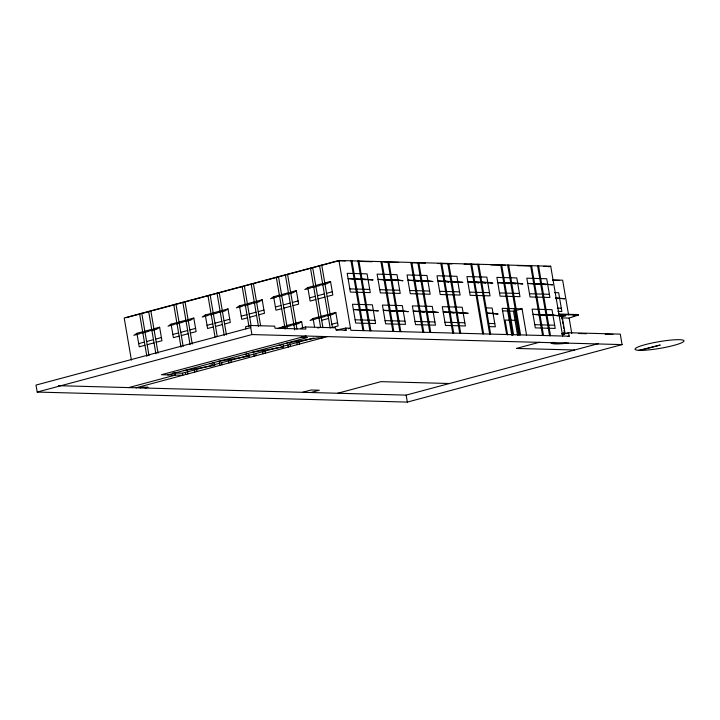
<?xml version="1.0" encoding="UTF-8"?>
<svg xmlns="http://www.w3.org/2000/svg" width="720" height="720" viewBox="0 0 720 720"><rect width="100%" height="100%" fill="white"/><g stroke="black" fill="none" stroke-linecap="round" stroke-linejoin="round"><path stroke-width="1.08" d="M136.917 333.315L133.866 335.313L139.599 333.783L142.65 331.776L136.917 333.315L139.23 346.815L144.963 345.285M144.837 331.191L141.786 333.198L148.662 331.353L151.722 329.355L144.837 331.191L141.777 313.272M159.633 327.231L156.582 329.238L150.849 330.768L153.9 328.77L159.633 327.231L161.946 340.74L156.213 342.27M179.019 322.047L175.968 324.045L182.844 322.2L185.895 320.202L179.019 322.047L175.95 304.119M193.815 318.078L190.764 320.085L185.031 321.624L188.082 319.617L193.815 318.078L196.119 331.587L190.386 333.117M205.281 315.009L202.23 317.016L207.963 315.477L211.014 313.479L205.281 315.009L207.585 328.518L213.318 326.979M227.988 308.934L222.255 310.464L219.204 312.471L224.937 310.932L227.988 308.934L230.301 322.434L224.568 323.973M239.454 305.856L236.403 307.863L242.136 306.324L245.187 304.326L239.454 305.856L241.767 319.365L247.5 317.826M262.17 299.781L259.119 301.779L253.386 303.318L256.437 301.311L262.17 299.781L264.483 313.281L258.75 314.82M296.352 290.628L293.301 292.635L287.568 294.165L290.619 292.158L296.352 290.628L298.656 304.128L292.923 305.667M315.729 285.435L312.678 287.442L319.563 285.597L322.614 283.599L315.729 285.435L312.669 267.516M330.525 281.475L324.792 283.014L321.741 285.012L327.474 283.482L330.525 281.475L332.838 294.984L327.105 296.514M277.398 328.644L284.661 326.106L279.693 328.626M301.635 321.561L298.584 323.568L292.851 325.098L295.902 323.1L301.635 321.561L302.706 327.798M313.101 318.492L310.05 320.49L315.783 318.96L318.834 316.953L313.101 318.492L314.523 326.799M335.817 312.408L332.766 314.415L327.033 315.945L330.084 313.947L335.817 312.408L338.121 325.917L332.388 327.447L324.972 284.04M561.528 317.88L569.133 318.087L578.358 315.036L578.277 314.568L558.711 314.037M562.644 336.033L550.71 266.22L338.931 260.478L124.2 317.979L131.4 360.09M126.162 317.691L140.409 313.875M141.435 313.605L151.659 310.869M152.703 310.59L218.997 292.833M220.014 292.563L242.946 286.425M243.972 286.146L310.266 268.398M311.31 268.119L338.607 260.811L345.348 260.991M138.681 343.629L144.414 342.09M146.601 341.505L153.477 339.66M155.664 339.075L161.397 337.545M172.863 334.476L178.596 332.937M180.783 332.352L187.659 330.516M189.846 329.931L195.579 328.392M207.045 325.323L212.778 323.784M214.956 323.199L221.841 321.363M224.019 320.778L229.752 319.239M241.218 316.17L246.951 314.64M249.138 314.055L256.014 312.21M258.201 311.625L263.934 310.086M275.4 307.017L281.133 305.487M283.32 304.902L290.196 303.057M292.383 302.472L298.116 300.942M309.582 297.873L315.306 296.334M317.493 295.749L324.378 293.904M326.556 293.319L332.289 291.789M147.15 344.7L154.026 342.855M179.145 336.132L173.412 337.671L171.279 325.197M181.323 335.547L188.208 333.702M215.505 326.394L222.381 324.558M249.687 317.241L256.563 315.405M281.682 308.682L275.949 310.212L273.816 297.738M283.86 308.097L290.745 306.252M315.855 299.529L310.122 301.059L307.989 288.585M318.042 298.944L324.918 297.099M300.699 328.275L305.523 326.979L305.874 329.076L275.031 328.239L274.671 326.151L250.371 325.485L245.556 326.781L245.916 328.878M250.731 327.582L36 385.083L37.197 392.067L407.349 402.093L622.08 344.601L620.289 334.125L568.602 332.721L564.633 333.603A26.271 3.564 -9.7 0 0 562.158 334.215M37.197 392.067L251.928 334.566L622.08 344.601M321.687 320.292L328.572 318.456M317.736 328.032L320.598 327.267L310.482 268.101M331.848 324.252L337.581 322.722M548.559 266.796L550.71 266.22M306.135 335.97L161.424 374.724L182.781 375.3L182.421 373.203L172.827 372.942M167.85 374.895L307.485 337.509L301.059 337.338M336.474 330.048L345.807 328.077L350.505 328.203L348.354 328.779M128.664 387.594L175.32 375.102L174.96 373.005M182.421 373.203L211.185 365.508M214.308 364.671L246.402 356.076M248.49 355.518L278.496 347.481M283.716 346.086L313.722 338.049M136.134 387.792L327.546 336.537M140.238 387.9L143.109 387.135L148.041 387.27L145.17 388.035M501.651 264.888L513.585 334.71L512.712 334.944L511.749 334.917L507.276 308.718L508.149 308.484M509.103 308.511L507.276 308.718M515.133 308.673L514.26 308.907L518.733 335.106L519.606 334.872L507.672 265.05M502.416 310.86L513.468 311.166L522.063 308.862L526.545 335.061M560.358 316.368L565.569 314.973L565.686 315.684L561.726 316.566L562.266 319.761M561.726 316.566L562.158 316.449L565.074 333.486L561.663 333.522M573.102 315.954L578.277 314.568M511.749 334.917L512.631 334.683L500.697 264.861M302.535 392.301L311.13 389.997L319.347 390.222L310.752 392.526M337.653 393.255L380.988 381.645L449.496 383.508M539.568 342.216L516.348 348.435L574.587 350.01M58.329 385.686L406.152 395.109L598.32 343.656M638.937 350.316L660.222 345.042L640.359 350.352M565.569 333.711L567.792 333.207M567.846 336.501L569.196 336.213L568.602 332.721M286.731 343.071L317.907 337.788L322.416 337.914M252.333 352.278L283.509 347.004L283.149 344.907L281.466 344.214M217.935 361.485L249.111 356.211L248.751 354.114L246.222 353.079M183.537 370.692L214.713 365.418L214.353 363.321L212.67 362.637M344.178 330.435L346.167 330.174L345.807 328.077M566.154 342.981L564.03 343.188A23.166 3.141 -9.7 0 1 553.068 342.234M568.44 343.098L566.244 343.305A25.317 3.438 -9.7 0 1 550.944 342.585M357.786 261.333L372.087 261.72M383.751 262.035L398.727 262.44M410.679 262.764L425.367 263.16M437.463 263.493L452.007 263.88M464.103 264.213L477.549 264.573M490.743 264.933L505.521 265.329M517.383 265.653L530.442 266.004M543.6 266.364L548.748 266.508M353.16 273.492L347.184 273.33L350.388 292.077L356.364 292.239M354.114 273.519L360.144 273.681M361.098 273.708L367.074 273.87L370.278 292.617L364.302 292.455M383.103 274.302L377.118 274.14L380.322 292.887L386.307 293.049M384.057 274.329L390.087 274.491M391.041 274.518L397.017 274.68L400.221 293.427L394.245 293.265M413.037 275.112L407.061 274.95L410.265 293.697L416.241 293.859M414 275.139L420.021 275.301M420.984 275.328L426.96 275.49L430.164 294.237L424.188 294.075M442.98 275.931L437.004 275.769L440.208 294.507L446.184 294.669M443.934 275.949L449.964 276.12M450.918 276.138L456.903 276.3L460.107 295.047L454.122 294.885M472.923 276.741L466.938 276.579L470.142 295.317L476.127 295.479M473.877 276.768L479.907 276.93M480.861 276.957L486.837 277.119L490.041 295.857L484.065 295.695M502.857 277.551L496.881 277.389L500.085 296.136L506.061 296.298M503.82 277.578L509.841 277.74M510.804 277.767L516.78 277.929L519.984 296.676L514.008 296.514M532.8 278.361L526.824 278.199L530.028 296.946L536.004 297.108M533.754 278.388L539.784 278.55M540.738 278.577L546.723 278.739L549.927 297.486L543.942 297.324M552.726 279.927L562.653 280.197L568.584 314.892M552.456 280.26L559.656 280.449M355.014 278.757L373.086 279.936L361.998 278.946M451.818 281.385L462.915 282.366L444.834 281.196L455.976 282.177M541.638 283.815L552.735 284.796L534.654 283.626L545.796 284.616M359.172 279.558L348.075 278.568L366.156 279.747M554.679 292.599L558.657 292.707L561.861 311.454L557.883 311.346M349.839 288.882L355.815 289.044M356.778 289.071L362.799 289.233M363.762 289.26L369.738 289.422M379.782 289.692L385.758 289.854M386.712 289.881L392.742 290.043M393.696 290.07L399.672 290.232M409.716 290.502L415.701 290.664M416.655 290.691L422.685 290.853M423.639 290.88L429.615 291.042M439.659 291.312L445.635 291.474M446.598 291.501L452.619 291.663M453.582 291.69L459.558 291.852M469.602 292.131L475.578 292.293M476.532 292.311L482.562 292.482M483.516 292.5L489.501 292.662M499.545 292.941L505.521 293.103M506.475 293.13L512.505 293.292M513.459 293.319L519.435 293.481M529.479 293.751L535.455 293.913M536.418 293.94L542.439 294.102M543.402 294.129L549.378 294.291M357.318 292.266L363.348 292.428M387.261 293.076L393.291 293.238M417.204 293.886L423.225 294.048M447.138 294.696L453.168 294.858M477.081 295.506L483.111 295.668M507.024 296.316L513.045 296.487M536.958 297.135L542.988 297.297M555.57 297.846L564.669 298.773L555.624 298.116M555.732 298.53L557.739 298.584L555.687 298.251M557.334 308.151L561.321 308.259M358.452 304.425L352.467 304.263L355.671 323.01L361.656 323.172M359.406 304.452L365.427 304.614M366.39 304.641L372.366 304.803L375.57 323.55L369.594 323.388M388.386 305.235L382.41 305.073L385.614 323.82L391.59 323.982M389.34 305.262L395.37 305.424M396.324 305.451L402.309 305.613L405.513 324.36L399.528 324.198M418.329 306.054L412.353 305.892L415.557 324.63L421.533 324.792M419.283 306.072L425.313 306.243M426.267 306.261L432.243 306.423L435.447 325.17L429.471 325.008M448.272 306.864L442.287 306.702L445.491 325.44L451.476 325.602M449.226 306.891L455.247 307.053M456.21 307.08L462.186 307.242L465.39 325.98L459.414 325.818M486.144 307.89L492.129 308.052L495.333 326.79L489.348 326.628M522.063 308.862L502.173 308.322L506.646 334.521M538.092 309.294L532.107 309.132L535.311 327.879L541.296 328.041M539.046 309.321L545.076 309.483M546.03 309.51L552.006 309.672L555.21 328.419L549.234 328.257M558.792 314.505L578.358 315.036M559.017 314.793L565.569 314.973M367.281 309.879L378.378 310.869L360.297 309.69L371.439 310.68M457.101 312.318L468.198 313.299L450.117 312.129L461.259 313.11M559.143 315.513L565.686 315.684M559.188 316.368L562.158 316.449M515.034 320.328L505.089 320.058L507.636 334.962M355.131 319.815L361.107 319.977M362.061 320.004L368.091 320.166M369.045 320.193L375.021 320.355M385.065 320.625L391.05 320.787M392.004 320.814L398.025 320.976M398.988 321.003L404.964 321.165M415.008 321.435L420.984 321.597M421.947 321.624L427.968 321.786M428.922 321.813L434.907 321.975M444.951 322.254L450.927 322.416M451.881 322.434L457.911 322.605M458.865 322.623L464.841 322.785M488.808 323.442L494.784 323.604M534.771 324.684L540.747 324.846M541.701 324.873L547.731 325.035M548.685 325.062L554.661 325.224M362.61 323.199L368.631 323.361M392.553 324.009L398.574 324.171M422.487 324.819L428.517 324.981M452.43 325.629L458.451 325.791M542.25 328.068L548.28 328.23M578.799 333.504L586.512 333.711M605.223 334.224L612.936 334.431M562.104 333.405L565.074 333.486M305.523 326.979L335.574 327.798L335.934 329.895L346.167 330.174M569.196 336.213L350.865 330.3L338.931 260.478M278.964 345.15L283.509 347.004M244.566 354.357L249.111 356.211M210.168 363.564L214.713 365.418M569.133 318.087L571.77 333.495M562.635 321.894L562.995 324.018M563.364 326.151L563.724 328.284M564.093 330.408L564.633 333.603M563.463 332.757L563.823 334.881M538.569 265.887L550.503 335.709M537.615 265.869L549.549 335.682M531.585 265.698L543.519 335.52M530.631 265.671L542.565 335.493M508.635 265.077L520.569 334.899M513.468 311.166L517.581 335.232M478.692 264.267L490.626 334.089M477.738 264.24L489.672 334.062M471.708 264.078L483.642 333.891M470.754 264.051L482.688 333.873M448.749 263.457L460.683 333.27M447.795 263.43L459.729 333.243M441.765 263.268L453.699 333.081M440.811 263.241L452.745 333.054M418.815 262.647L430.749 332.46M417.852 262.62L429.786 332.433M411.831 262.458L423.765 332.271M410.868 262.431L422.802 332.244M388.872 261.837L400.806 331.65M387.918 261.81L399.852 331.623M406.152 395.109L407.349 402.093M381.888 261.648L393.822 331.461M380.934 261.621L392.868 331.434M358.929 261.027L370.863 330.84M357.975 261L369.909 330.813M351.945 260.838L363.879 330.651M350.991 260.811L362.925 330.624M321.732 265.086L324.792 283.014M319.545 265.671L330.21 328.032M315.909 286.47L322.965 327.744M287.55 274.239L296.964 329.283M299.124 341.928L299.484 344.052M285.372 274.824L294.777 329.868M296.937 342.513L297.306 344.637M278.487 276.66L287.37 328.617M289.881 343.287L290.421 346.482M276.309 277.245L285.156 329.049M287.874 344.934L288.243 347.067M253.377 283.392L260.613 325.71M264.942 351.072L265.311 353.205M251.19 283.977L258.426 326.295M262.575 350.595L263.124 353.79M244.314 285.813L251.172 325.962M255.879 353.502L256.248 355.635M250.371 325.485L251.928 334.566M242.127 286.398L248.985 326.547M253.692 354.087L254.061 356.22M219.195 292.536L222.255 310.464M222.435 311.499L226.431 334.863M230.58 359.163L231.129 362.358M217.008 293.121L224.244 335.448M228.582 360.81L228.942 362.943M210.132 294.966L217.179 336.204M221.706 362.655L222.066 364.779M207.945 295.551L215.028 336.96M219.339 362.178L219.879 365.364M185.013 301.689L192.249 344.016M196.587 369.378L196.947 371.511M182.835 302.274L190.071 344.601M194.4 369.963L194.769 372.096M179.19 323.073L183.186 346.437M187.344 370.737L187.884 373.932M173.772 304.704L181.026 347.175M185.337 372.393L185.706 374.517M150.84 310.842L158.076 353.169M148.653 311.427L155.889 353.754M145.017 332.226L149.013 355.59M139.59 313.857L146.853 356.328M562.212 334.557A24.12 3.276 -9.7 0 1 564.417 333.99M171.099 324.162L168.048 326.169L173.781 324.63L176.832 322.632L171.099 324.162M213.192 312.894L210.141 314.892L217.026 313.056L220.077 311.049L213.192 312.894M247.374 303.741L244.323 305.748L251.199 303.903L254.25 301.896L247.374 303.741M273.636 296.712L270.585 298.71L276.318 297.18L279.369 295.173L273.636 296.712M281.556 294.588L278.505 296.595L285.381 294.75L288.432 292.743L281.556 294.588M307.818 287.559L304.767 289.557L310.5 288.027L313.551 286.02L307.818 287.559M286.839 325.521L283.788 327.528L290.664 325.683L293.724 323.685L286.839 325.521M321.021 316.368L317.97 318.375L324.846 316.53L327.897 314.532L321.021 316.368M641.619 350.361L637.893 350.253A24.858 3.375 -9.7 0 1 658.17 341.829A24.858 3.375 -9.7 0 1 682.245 342.477A24.858 3.375 -9.7 0 1 641.619 350.361M383.994 279.54L378.018 279.378L389.115 280.368L383.994 279.54M390.978 279.729L384.948 279.567L396.099 280.557L390.978 279.729M397.917 279.918L391.932 279.756L403.029 280.746L397.917 279.918M413.937 280.359L407.961 280.197L419.049 281.178L413.937 280.359M420.921 280.548L414.891 280.377L426.033 281.367L420.921 280.548M427.851 280.737L421.875 280.575L432.972 281.556L427.851 280.737M443.88 281.169L437.895 281.007L448.992 281.988L443.88 281.169M473.814 281.979L467.838 281.817L478.935 282.798L473.814 281.979M480.798 282.168L474.777 282.006L485.919 282.987L480.798 282.168M487.737 282.357L481.752 282.195L492.849 283.176L487.737 282.357M503.757 282.789L497.781 282.627L508.869 283.608L503.757 282.789M510.741 282.978L504.711 282.816L515.853 283.797L510.741 282.978M517.671 283.167L511.695 283.005L522.792 283.986L517.671 283.167M533.7 283.599L527.715 283.437L538.812 284.418L533.7 283.599M359.343 309.663L353.367 309.501L364.464 310.491L359.343 309.663M389.286 310.482L383.301 310.32L394.398 311.301L389.286 310.482M396.27 310.671L390.24 310.5L401.382 311.49L396.27 310.671M403.2 310.851L397.224 310.689L408.321 311.679L403.2 310.851M419.22 311.292L413.244 311.13L424.341 312.111L419.22 311.292M426.204 311.481L420.183 311.319L431.325 312.3L426.204 311.481M433.143 311.67L427.167 311.508L438.255 312.489L433.143 311.67M449.163 312.102L443.187 311.94L454.284 312.921L449.163 312.102M493.02 313.29L487.044 313.128L498.141 314.109L493.02 313.29M538.983 314.532L533.007 314.37L544.104 315.36L538.983 314.532M545.967 314.721L539.937 314.559L551.088 315.549L545.967 314.721M552.906 314.91L546.921 314.748L558.018 315.729L552.906 314.91"/></g></svg>
